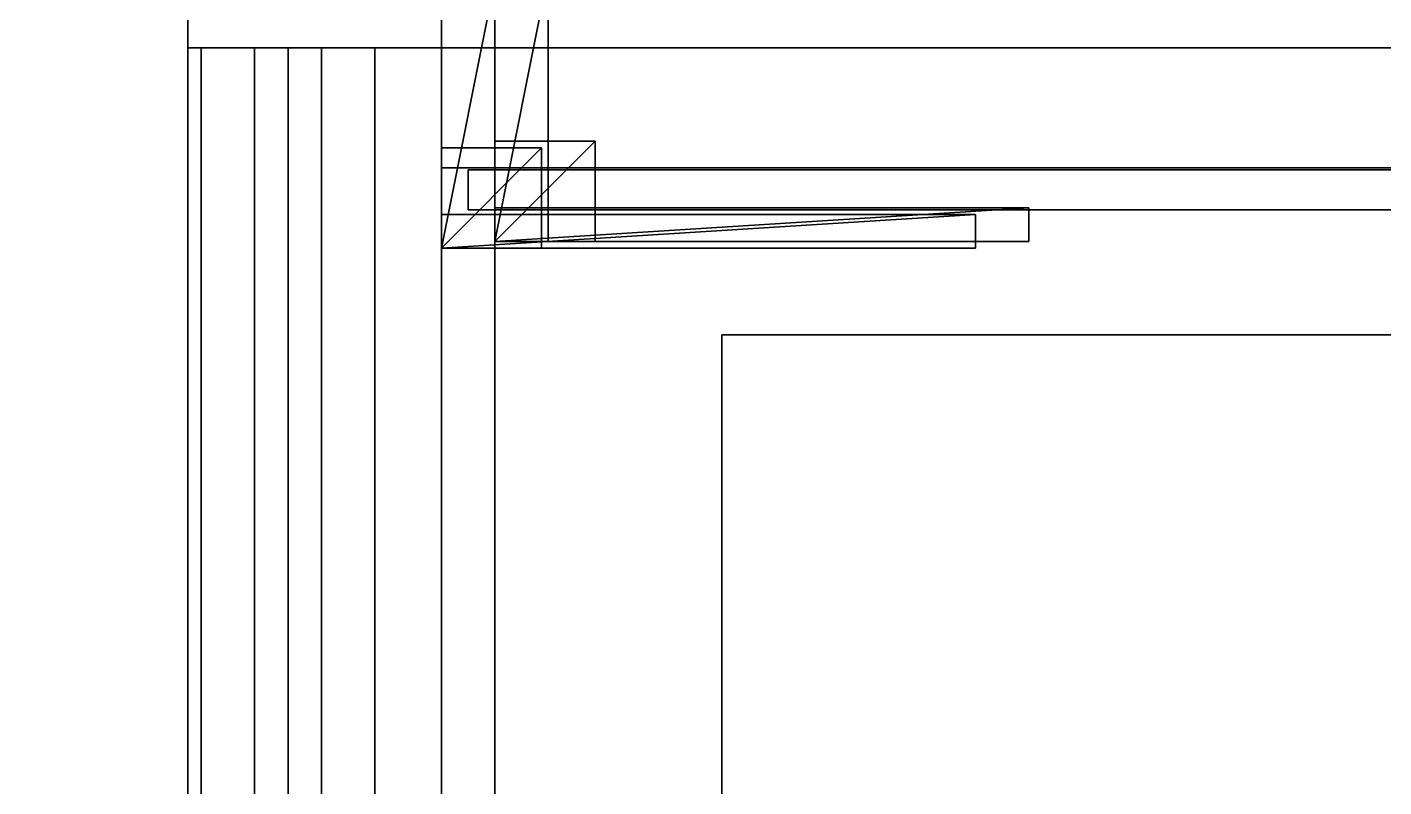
# Model space of a CAD drawing. Extents: x 0 to 6014, y -2453 to 0.
# Drawn here: x 890.9 to 1094.2, y -525.7 to -411.9 of the extents above; entities that cross this region are included whole.
import ezdxf

# ---------------------------------------------------------------- set-up
doc = ezdxf.new("R2010")
doc.units = 0
for name, color, linetype in [('LAYER0', 7, 'CONTINUOUS'), ('LAYER1', 7, 'CONTINUOUS'), ('LAYER179', 254, 'CONTINUOUS'), ('LAYER317', 254, 'CONTINUOUS'), ('LAYER318', 254, 'CONTINUOUS'), ('LAYER320', 2, 'CONTINUOUS'), ('LAYER321', 7, 'CONTINUOUS'), ('LAYER322', 253, 'CONTINUOUS'), ('LAYER323', 253, 'CONTINUOUS'), ('LAYER324', 253, 'CONTINUOUS'), ('LAYER325', 253, 'CONTINUOUS'), ('LAYER326', 253, 'CONTINUOUS'), ('LAYER327', 253, 'CONTINUOUS'), ('LAYER336', 254, 'CONTINUOUS'), ('LAYER337', 254, 'CONTINUOUS'), ('LAYER348', 254, 'CONTINUOUS'), ('LAYER642', 7, 'CONTINUOUS'), ('LAYER643', 2, 'CONTINUOUS'), ('LAYER644', 7, 'CONTINUOUS'), ('LAYER645', 253, 'CONTINUOUS'), ('LAYER646', 253, 'CONTINUOUS'), ('LAYER647', 253, 'CONTINUOUS'), ('LAYER648', 253, 'CONTINUOUS'), ('LAYER649', 253, 'CONTINUOUS'), ('LAYER650', 253, 'CONTINUOUS'), ('LAYER651', 7, 'CONTINUOUS'), ('LAYER653', 7, 'CONTINUOUS'), ('LAYER655', 7, 'CONTINUOUS'), ('LAYER685', 7, 'CONTINUOUS'), ('LAYER694', 7, 'CONTINUOUS')]:
    doc.layers.add(name, color=color, linetype=linetype)

msp = doc.modelspace()

# ---------------------------------------------------------------- linework, layer by layer
at = {"layer": 'LAYER0'}
for points, invisible_edges in [([(1065, -10), (0, -1840), (0, -10), (1065, -10)], 1), ([(0, -1840), (1065, -10), (1065, -265), (0, -1840)], 5), ([(2107, -1840, 5), (0, -10, 5), (0, -1840, 5), (2107, -1840, 5)], 1), ([(0, -10, 5), (2107, -1840, 5), (1065, -265, 5), (0, -10, 5)], 7), ([(0, -1840), (1065, -265), (2107, -1840), (0, -1840)], 3), ([(2107, -1840), (1065, -265), (1510, -265), (2107, -1840)], 5), ([(1065, -265, 5), (2107, -1840, 5), (1510, -265, 5), (1065, -265, 5)], 3)]:
    msp.add_3dface(points, dxfattribs=dict(at, invisible_edges=invisible_edges))
at = {"layer": 'LAYER1'}
for points, invisible_edges in [([(915, -160, 5), (1065, -10, 5), (915, -415, 5), (915, -160, 5)], 3), ([(915, -415, 5), (1065, -10, 5), (1065, -265, 5), (915, -415, 5)], 5), ([(915, -160, 2334), (915, -415, 5), (915, -415, 2334), (915, -160, 2334)], 1), ([(915, -415, 5), (915, -160, 2334), (915, -160, 5), (915, -415, 5)], 1), ([(915, -415, 5), (1065, -265, 5), (1660, -415, 5), (915, -415, 5)], 3), ([(1660, -415, 5), (1065, -265, 5), (1510, -265, 5), (1660, -415, 5)], 5), ([(1660, -415, 2334), (915, -415, 5), (1660, -415, 5), (1660, -415, 2334)], 1), ([(915, -415, 5), (1660, -415, 2334), (915, -415, 2334), (915, -415, 5)], 1)]:
    msp.add_3dface(points, dxfattribs=dict(at, invisible_edges=invisible_edges))
at = {"layer": 'LAYER179', "invisible_edges": 1}
for points in [[(925, -415, 155), (943, -843, 155), (925, -843, 155), (925, -415, 155)], [(943, -843, 155), (925, -415, 155), (943, -415, 155), (943, -843, 155)], [(943, -415, 937), (925, -843, 937), (943, -843, 937), (943, -415, 937)], [(925, -843, 937), (943, -415, 937), (925, -415, 937), (925, -843, 937)], [(925, -415, 155), (943, -415, 937), (943, -415, 155), (925, -415, 155)], [(943, -415, 937), (925, -415, 155), (925, -415, 937), (943, -415, 937)], [(925, -843, 937), (925, -415, 155), (925, -843, 155), (925, -843, 937)], [(925, -415, 155), (925, -843, 937), (925, -415, 937), (925, -415, 155)], [(943, -415, 937), (943, -843, 155), (943, -415, 155), (943, -415, 937)], [(943, -843, 155), (943, -415, 937), (943, -843, 937), (943, -843, 155)]]:
    msp.add_3dface(points, dxfattribs=at)
at = {"layer": 'LAYER317', "invisible_edges": 1}
for points in [[(917, -415, 1487), (935, -635, 1487), (917, -635, 1487), (917, -415, 1487)], [(935, -635, 1487), (917, -415, 1487), (935, -415, 1487), (935, -635, 1487)], [(935, -415, 2334), (917, -635, 2334), (935, -635, 2334), (935, -415, 2334)], [(917, -635, 2334), (935, -415, 2334), (917, -415, 2334), (917, -635, 2334)], [(917, -415, 1487), (935, -415, 2334), (935, -415, 1487), (917, -415, 1487)], [(935, -415, 2334), (917, -415, 1487), (917, -415, 2334), (935, -415, 2334)], [(917, -635, 2334), (917, -415, 1487), (917, -635, 1487), (917, -635, 2334)], [(917, -415, 1487), (917, -635, 2334), (917, -415, 2334), (917, -415, 1487)], [(935, -415, 2334), (935, -635, 1487), (935, -415, 1487), (935, -415, 2334)], [(935, -635, 1487), (935, -415, 2334), (935, -635, 2334), (935, -635, 1487)]]:
    msp.add_3dface(points, dxfattribs=at)
at = {"layer": 'LAYER318', "invisible_edges": 1}
for points in [[(935, -415, 1505), (953, -615, 1505), (935, -615, 1505), (935, -415, 1505)], [(953, -615, 1505), (935, -415, 1505), (953, -415, 1505), (953, -615, 1505)], [(953, -415, 2293), (935, -615, 2293), (953, -615, 2293), (953, -415, 2293)], [(935, -615, 2293), (953, -415, 2293), (935, -415, 2293), (935, -615, 2293)], [(935, -415, 1505), (953, -415, 2293), (953, -415, 1505), (935, -415, 1505)], [(953, -415, 2293), (935, -415, 1505), (935, -415, 2293), (953, -415, 2293)], [(935, -615, 2293), (935, -415, 1505), (935, -615, 1505), (935, -615, 2293)], [(935, -415, 1505), (935, -615, 2293), (935, -415, 2293), (935, -415, 1505)], [(953, -415, 2293), (953, -615, 1505), (953, -415, 1505), (953, -415, 2293)], [(953, -615, 1505), (953, -415, 2293), (953, -615, 2293), (953, -615, 1505)]]:
    msp.add_3dface(points, dxfattribs=at)
at = {"layer": 'LAYER320'}
for points in [[(1033, -445, 2262.5), (1033, -440, 2262.5), (953, -445, 2262.5), (1033, -445, 2262.5)], [(953, -445, 2262.5), (1033, -440, 2262.5), (953, -440, 2262.5), (953, -445, 2262.5)], [(953, -445, 2262.5), (953, -440, 2262.5), (953, -445, 2239.5), (953, -445, 2262.5)], [(953, -445, 2239.5), (953, -440, 2262.5), (953, -440, 2239.5), (953, -445, 2239.5)], [(1033, -445, 2239.5), (953, -445, 2239.5), (1033, -440, 2239.5), (1033, -445, 2239.5)], [(1033, -440, 2239.5), (953, -445, 2239.5), (953, -440, 2239.5), (1033, -440, 2239.5)], [(1033, -440, 2239.5), (953, -440, 2239.5), (1033, -440, 2262.5), (1033, -440, 2239.5)], [(1033, -440, 2262.5), (953, -440, 2239.5), (953, -440, 2262.5), (1033, -440, 2262.5)], [(1033, -445, 2239.5), (1033, -440, 2239.5), (1033, -445, 2262.5), (1033, -445, 2239.5)], [(1033, -445, 2262.5), (1033, -440, 2239.5), (1033, -440, 2262.5), (1033, -445, 2262.5)], [(1033, -445, 2262.5), (953, -445, 2262.5), (1033, -445, 2239.5), (1033, -445, 2262.5)], [(1033, -445, 2239.5), (953, -445, 2262.5), (953, -445, 2239.5), (1033, -445, 2239.5)]]:
    msp.add_3dface(points, dxfattribs=at)
at = {"layer": 'LAYER321', "invisible_edges": 1}
for points in [[(953, -440, 2262.5), (1033, -445, 2262.5), (1033, -440, 2262.5), (953, -440, 2262.5)], [(1033, -445, 2262.5), (953, -440, 2262.5), (953, -445, 2262.5), (1033, -445, 2262.5)], [(953, -445, 2239.5), (1033, -440, 2239.5), (1033, -445, 2239.5), (953, -445, 2239.5)], [(1033, -440, 2239.5), (953, -445, 2239.5), (953, -440, 2239.5), (1033, -440, 2239.5)], [(953, -440, 2262.5), (953, -445, 2239.5), (953, -445, 2262.5), (953, -440, 2262.5)], [(953, -445, 2239.5), (953, -440, 2262.5), (953, -440, 2239.5), (953, -445, 2239.5)], [(1033, -440, 2239.5), (953, -440, 2262.5), (1033, -440, 2262.5), (1033, -440, 2239.5)], [(953, -440, 2262.5), (1033, -440, 2239.5), (953, -440, 2239.5), (953, -440, 2262.5)], [(1033, -440, 2239.5), (1033, -445, 2262.5), (1033, -445, 2239.5), (1033, -440, 2239.5)], [(1033, -445, 2262.5), (1033, -440, 2239.5), (1033, -440, 2262.5), (1033, -445, 2262.5)], [(953, -445, 2239.5), (1033, -445, 2262.5), (953, -445, 2262.5), (953, -445, 2239.5)], [(1033, -445, 2262.5), (953, -445, 2239.5), (1033, -445, 2239.5), (1033, -445, 2262.5)]]:
    msp.add_3dface(points, dxfattribs=at)
at = {"layer": 'LAYER322'}
for points in [[(968, -445, 2262.5), (968, -430, 2262.5), (953, -445, 2262.5), (968, -445, 2262.5)], [(953, -445, 2262.5), (968, -430, 2262.5), (953, -430, 2262.5), (953, -445, 2262.5)], [(953, -445, 2262.5), (953, -430, 2262.5), (953, -445, 2247.5), (953, -445, 2262.5)], [(953, -445, 2247.5), (953, -430, 2262.5), (953, -430, 2247.5), (953, -445, 2247.5)], [(968, -445, 2247.5), (953, -445, 2247.5), (968, -430, 2247.5), (968, -445, 2247.5)], [(968, -430, 2247.5), (953, -445, 2247.5), (953, -430, 2247.5), (968, -430, 2247.5)], [(968, -430, 2247.5), (953, -430, 2247.5), (968, -430, 2262.5), (968, -430, 2247.5)], [(968, -430, 2262.5), (953, -430, 2247.5), (953, -430, 2262.5), (968, -430, 2262.5)], [(968, -445, 2247.5), (968, -430, 2247.5), (968, -445, 2262.5), (968, -445, 2247.5)], [(968, -445, 2262.5), (968, -430, 2247.5), (968, -430, 2262.5), (968, -445, 2262.5)], [(968, -445, 2262.5), (953, -445, 2262.5), (968, -445, 2247.5), (968, -445, 2262.5)], [(968, -445, 2247.5), (953, -445, 2262.5), (953, -445, 2247.5), (968, -445, 2247.5)]]:
    msp.add_3dface(points, dxfattribs=at)
at = {"layer": 'LAYER323'}
for points in [[(968, -445, 2262.5), (968, -430, 2262.5), (953, -445, 2262.5), (968, -445, 2262.5)], [(953, -445, 2262.5), (968, -430, 2262.5), (953, -430, 2262.5), (953, -445, 2262.5)], [(953, -445, 2262.5), (953, -430, 2262.5), (953, -445, 2247.5), (953, -445, 2262.5)], [(953, -445, 2247.5), (953, -430, 2262.5), (953, -430, 2247.5), (953, -445, 2247.5)], [(968, -445, 2247.5), (953, -445, 2247.5), (968, -430, 2247.5), (968, -445, 2247.5)], [(968, -430, 2247.5), (953, -445, 2247.5), (953, -430, 2247.5), (968, -430, 2247.5)], [(968, -430, 2247.5), (953, -430, 2247.5), (968, -430, 2262.5), (968, -430, 2247.5)], [(968, -430, 2262.5), (953, -430, 2247.5), (953, -430, 2262.5), (968, -430, 2262.5)], [(968, -445, 2247.5), (968, -430, 2247.5), (968, -445, 2262.5), (968, -445, 2247.5)], [(968, -445, 2262.5), (968, -430, 2247.5), (968, -430, 2262.5), (968, -445, 2262.5)], [(968, -445, 2262.5), (953, -445, 2262.5), (968, -445, 2247.5), (968, -445, 2262.5)], [(968, -445, 2247.5), (953, -445, 2262.5), (953, -445, 2247.5), (968, -445, 2247.5)]]:
    msp.add_3dface(points, dxfattribs=at)
at = {"layer": 'LAYER324'}
for points in [[(968, -445, 2262.5), (968, -430, 2262.5), (953, -445, 2262.5), (968, -445, 2262.5)], [(953, -445, 2262.5), (968, -430, 2262.5), (953, -430, 2262.5), (953, -445, 2262.5)], [(953, -445, 2262.5), (953, -430, 2262.5), (953, -445, 2247.5), (953, -445, 2262.5)], [(953, -445, 2247.5), (953, -430, 2262.5), (953, -430, 2247.5), (953, -445, 2247.5)], [(968, -445, 2247.5), (953, -445, 2247.5), (968, -430, 2247.5), (968, -445, 2247.5)], [(968, -430, 2247.5), (953, -445, 2247.5), (953, -430, 2247.5), (968, -430, 2247.5)], [(968, -430, 2247.5), (953, -430, 2247.5), (968, -430, 2262.5), (968, -430, 2247.5)], [(968, -430, 2262.5), (953, -430, 2247.5), (953, -430, 2262.5), (968, -430, 2262.5)], [(968, -445, 2247.5), (968, -430, 2247.5), (968, -445, 2262.5), (968, -445, 2247.5)], [(968, -445, 2262.5), (968, -430, 2247.5), (968, -430, 2262.5), (968, -445, 2262.5)], [(968, -445, 2262.5), (953, -445, 2262.5), (968, -445, 2247.5), (968, -445, 2262.5)], [(968, -445, 2247.5), (953, -445, 2262.5), (953, -445, 2247.5), (968, -445, 2247.5)]]:
    msp.add_3dface(points, dxfattribs=at)
at = {"layer": 'LAYER325'}
for points in [[(968, -445, 2262.5), (968, -430, 2262.5), (953, -445, 2262.5), (968, -445, 2262.5)], [(953, -445, 2262.5), (968, -430, 2262.5), (953, -430, 2262.5), (953, -445, 2262.5)], [(953, -445, 2262.5), (953, -430, 2262.5), (953, -445, 2247.5), (953, -445, 2262.5)], [(953, -445, 2247.5), (953, -430, 2262.5), (953, -430, 2247.5), (953, -445, 2247.5)], [(968, -445, 2247.5), (953, -445, 2247.5), (968, -430, 2247.5), (968, -445, 2247.5)], [(968, -430, 2247.5), (953, -445, 2247.5), (953, -430, 2247.5), (968, -430, 2247.5)], [(968, -430, 2247.5), (953, -430, 2247.5), (968, -430, 2262.5), (968, -430, 2247.5)], [(968, -430, 2262.5), (953, -430, 2247.5), (953, -430, 2262.5), (968, -430, 2262.5)], [(968, -445, 2247.5), (968, -430, 2247.5), (968, -445, 2262.5), (968, -445, 2247.5)], [(968, -445, 2262.5), (968, -430, 2247.5), (968, -430, 2262.5), (968, -445, 2262.5)], [(968, -445, 2262.5), (953, -445, 2262.5), (968, -445, 2247.5), (968, -445, 2262.5)], [(968, -445, 2247.5), (953, -445, 2262.5), (953, -445, 2247.5), (968, -445, 2247.5)]]:
    msp.add_3dface(points, dxfattribs=at)
at = {"layer": 'LAYER326'}
for points in [[(961, -445, 2262.5), (961, -405, 2262.5), (953, -445, 2262.5), (961, -445, 2262.5)], [(953, -445, 2262.5), (961, -405, 2262.5), (953, -405, 2262.5), (953, -445, 2262.5)], [(953, -445, 2262.5), (953, -405, 2262.5), (953, -445, 2254.5), (953, -445, 2262.5)], [(953, -445, 2254.5), (953, -405, 2262.5), (953, -405, 2254.5), (953, -445, 2254.5)], [(961, -445, 2254.5), (953, -445, 2254.5), (961, -405, 2254.5), (961, -445, 2254.5)], [(961, -405, 2254.5), (953, -445, 2254.5), (953, -405, 2254.5), (961, -405, 2254.5)], [(961, -445, 2254.5), (961, -405, 2254.5), (961, -445, 2262.5), (961, -445, 2254.5)], [(961, -445, 2262.5), (961, -405, 2254.5), (961, -405, 2262.5), (961, -445, 2262.5)], [(961, -445, 2262.5), (953, -445, 2262.5), (961, -445, 2254.5), (961, -445, 2262.5)], [(961, -445, 2254.5), (953, -445, 2262.5), (953, -445, 2254.5), (961, -445, 2254.5)]]:
    msp.add_3dface(points, dxfattribs=at)
at = {"layer": 'LAYER327'}
for points in [[(1033, -445, 2262.5), (1033, -440, 2262.5), (953, -445, 2262.5), (1033, -445, 2262.5)], [(953, -445, 2262.5), (1033, -440, 2262.5), (953, -440, 2262.5), (953, -445, 2262.5)], [(953, -445, 2262.5), (953, -440, 2262.5), (953, -445, 2246.5), (953, -445, 2262.5)], [(953, -445, 2246.5), (953, -440, 2262.5), (953, -440, 2246.5), (953, -445, 2246.5)], [(1033, -445, 2246.5), (953, -445, 2246.5), (1033, -440, 2246.5), (1033, -445, 2246.5)], [(1033, -440, 2246.5), (953, -445, 2246.5), (953, -440, 2246.5), (1033, -440, 2246.5)], [(1033, -440, 2246.5), (953, -440, 2246.5), (1033, -440, 2262.5), (1033, -440, 2246.5)], [(1033, -440, 2262.5), (953, -440, 2246.5), (953, -440, 2262.5), (1033, -440, 2262.5)], [(1033, -445, 2246.5), (1033, -440, 2246.5), (1033, -445, 2262.5), (1033, -445, 2246.5)], [(1033, -445, 2262.5), (1033, -440, 2246.5), (1033, -440, 2262.5), (1033, -445, 2262.5)], [(1033, -445, 2262.5), (953, -445, 2262.5), (1033, -445, 2246.5), (1033, -445, 2262.5)], [(1033, -445, 2246.5), (953, -445, 2262.5), (953, -445, 2246.5), (1033, -445, 2246.5)]]:
    msp.add_3dface(points, dxfattribs=at)
at = {"layer": 'LAYER336', "invisible_edges": 1}
for points in [[(1642, -415, 1506), (953, -615, 1506), (953, -415, 1506), (1642, -415, 1506)], [(953, -615, 1506), (1642, -415, 1506), (1642, -615, 1506), (953, -615, 1506)], [(953, -415, 1524), (953, -615, 1506), (953, -615, 1524), (953, -415, 1524)], [(953, -615, 1506), (953, -415, 1524), (953, -415, 1506), (953, -615, 1506)], [(953, -415, 1524), (1642, -415, 1506), (953, -415, 1506), (953, -415, 1524)], [(1642, -415, 1506), (953, -415, 1524), (1642, -415, 1524), (1642, -415, 1506)], [(1642, -615, 1524), (953, -415, 1524), (953, -615, 1524), (1642, -615, 1524)], [(953, -415, 1524), (1642, -615, 1524), (1642, -415, 1524), (953, -415, 1524)]]:
    msp.add_3dface(points, dxfattribs=at)
at = {"layer": 'LAYER337', "invisible_edges": 1}
for points in [[(953, -415, 2292), (1642, -615, 2292), (1642, -415, 2292), (953, -415, 2292)], [(1642, -615, 2292), (953, -415, 2292), (953, -615, 2292), (1642, -615, 2292)], [(953, -415, 2292), (953, -615, 2274), (953, -615, 2292), (953, -415, 2292)], [(953, -615, 2274), (953, -415, 2292), (953, -415, 2274), (953, -615, 2274)], [(1642, -415, 2274), (953, -415, 2292), (1642, -415, 2292), (1642, -415, 2274)], [(953, -415, 2292), (1642, -415, 2274), (953, -415, 2274), (953, -415, 2292)], [(953, -615, 2274), (1642, -415, 2274), (1642, -615, 2274), (953, -615, 2274)], [(1642, -415, 2274), (953, -615, 2274), (953, -415, 2274), (1642, -415, 2274)]]:
    msp.add_3dface(points, dxfattribs=at)
at = {"layer": 'LAYER348', "invisible_edges": 1}
for points in [[(1642, -415, 2274), (953, -415, 2154), (953, -415, 2274), (1642, -415, 2274)], [(953, -415, 2154), (1642, -415, 2274), (1642, -415, 2154), (953, -415, 2154)], [(953, -433, 2274), (953, -415, 2154), (953, -433, 2154), (953, -433, 2274)], [(953, -415, 2154), (953, -433, 2274), (953, -415, 2274), (953, -415, 2154)], [(1642, -433, 2154), (953, -415, 2154), (1642, -415, 2154), (1642, -433, 2154)], [(953, -415, 2154), (1642, -433, 2154), (953, -433, 2154), (953, -415, 2154)], [(953, -433, 2274), (1642, -415, 2274), (953, -415, 2274), (953, -433, 2274)], [(1642, -415, 2274), (953, -433, 2274), (1642, -433, 2274), (1642, -415, 2274)], [(1642, -433, 2154), (953, -433, 2274), (953, -433, 2154), (1642, -433, 2154)], [(953, -433, 2274), (1642, -433, 2154), (1642, -433, 2274), (953, -433, 2274)]]:
    msp.add_3dface(points, dxfattribs=at)
at = {"layer": 'LAYER642', "invisible_edges": 1}
for points in [[(1642, -415, 156), (961, -823, 156), (961, -415, 156), (1642, -415, 156)], [(961, -823, 156), (1642, -415, 156), (1642, -823, 156), (961, -823, 156)], [(961, -415, 174), (961, -823, 156), (961, -823, 174), (961, -415, 174)], [(961, -823, 156), (961, -415, 174), (961, -415, 156), (961, -823, 156)], [(961, -415, 174), (1642, -415, 156), (961, -415, 156), (961, -415, 174)], [(1642, -415, 156), (961, -415, 174), (1642, -415, 174), (1642, -415, 156)], [(1642, -823, 174), (961, -415, 174), (961, -823, 174), (1642, -823, 174)], [(961, -415, 174), (1642, -823, 174), (1642, -415, 174), (961, -415, 174)]]:
    msp.add_3dface(points, dxfattribs=at)
at = {"layer": 'LAYER643'}
for points in [[(1041, -444, 871.0001), (1041, -439, 871.0001), (961, -444, 871.0001), (1041, -444, 871.0001)], [(961, -444, 871.0001), (1041, -439, 871.0001), (961, -439, 871.0001), (961, -444, 871.0001)], [(961, -444, 871.0001), (961, -439, 871.0001), (961, -444, 848.0001), (961, -444, 871.0001)], [(961, -444, 848.0001), (961, -439, 871.0001), (961, -439, 848.0001), (961, -444, 848.0001)], [(1041, -444, 848.0001), (961, -444, 848.0001), (1041, -439, 848.0001), (1041, -444, 848.0001)], [(1041, -439, 848.0001), (961, -444, 848.0001), (961, -439, 848.0001), (1041, -439, 848.0001)], [(1041, -439, 848.0001), (961, -439, 848.0001), (1041, -439, 871.0001), (1041, -439, 848.0001)], [(1041, -439, 871.0001), (961, -439, 848.0001), (961, -439, 871.0001), (1041, -439, 871.0001)], [(1041, -444, 848.0001), (1041, -439, 848.0001), (1041, -444, 871.0001), (1041, -444, 848.0001)], [(1041, -444, 871.0001), (1041, -439, 848.0001), (1041, -439, 871.0001), (1041, -444, 871.0001)], [(1041, -444, 871.0001), (961, -444, 871.0001), (1041, -444, 848.0001), (1041, -444, 871.0001)], [(1041, -444, 848.0001), (961, -444, 871.0001), (961, -444, 848.0001), (1041, -444, 848.0001)]]:
    msp.add_3dface(points, dxfattribs=at)
at = {"layer": 'LAYER644', "invisible_edges": 1}
for points in [[(961, -439, 871.0001), (1041, -444, 871.0001), (1041, -439, 871.0001), (961, -439, 871.0001)], [(1041, -444, 871.0001), (961, -439, 871.0001), (961, -444, 871.0001), (1041, -444, 871.0001)], [(961, -444, 848.0001), (1041, -439, 848.0001), (1041, -444, 848.0001), (961, -444, 848.0001)], [(1041, -439, 848.0001), (961, -444, 848.0001), (961, -439, 848.0001), (1041, -439, 848.0001)], [(961, -439, 871.0001), (961, -444, 848.0001), (961, -444, 871.0001), (961, -439, 871.0001)], [(961, -444, 848.0001), (961, -439, 871.0001), (961, -439, 848.0001), (961, -444, 848.0001)], [(1041, -439, 848.0001), (961, -439, 871.0001), (1041, -439, 871.0001), (1041, -439, 848.0001)], [(961, -439, 871.0001), (1041, -439, 848.0001), (961, -439, 848.0001), (961, -439, 871.0001)], [(1041, -439, 848.0001), (1041, -444, 871.0001), (1041, -444, 848.0001), (1041, -439, 848.0001)], [(1041, -444, 871.0001), (1041, -439, 848.0001), (1041, -439, 871.0001), (1041, -444, 871.0001)], [(961, -444, 848.0001), (1041, -444, 871.0001), (961, -444, 871.0001), (961, -444, 848.0001)], [(1041, -444, 871.0001), (961, -444, 848.0001), (1041, -444, 848.0001), (1041, -444, 871.0001)]]:
    msp.add_3dface(points, dxfattribs=at)
at = {"layer": 'LAYER645'}
for points in [[(976, -444, 871), (976, -429, 871), (961, -444, 871), (976, -444, 871)], [(961, -444, 871), (976, -429, 871), (961, -429, 871), (961, -444, 871)], [(961, -444, 871), (961, -429, 871), (961, -444, 856), (961, -444, 871)], [(961, -444, 856), (961, -429, 871), (961, -429, 856), (961, -444, 856)], [(976, -444, 856), (961, -444, 856), (976, -429, 856), (976, -444, 856)], [(976, -429, 856), (961, -444, 856), (961, -429, 856), (976, -429, 856)], [(976, -429, 856), (961, -429, 856), (976, -429, 871), (976, -429, 856)], [(976, -429, 871), (961, -429, 856), (961, -429, 871), (976, -429, 871)], [(976, -444, 856), (976, -429, 856), (976, -444, 871), (976, -444, 856)], [(976, -444, 871), (976, -429, 856), (976, -429, 871), (976, -444, 871)], [(976, -444, 871), (961, -444, 871), (976, -444, 856), (976, -444, 871)], [(976, -444, 856), (961, -444, 871), (961, -444, 856), (976, -444, 856)]]:
    msp.add_3dface(points, dxfattribs=at)
at = {"layer": 'LAYER646'}
for points in [[(976, -444, 871), (976, -429, 871), (961, -444, 871), (976, -444, 871)], [(961, -444, 871), (976, -429, 871), (961, -429, 871), (961, -444, 871)], [(961, -444, 871), (961, -429, 871), (961, -444, 856), (961, -444, 871)], [(961, -444, 856), (961, -429, 871), (961, -429, 856), (961, -444, 856)], [(976, -444, 856), (961, -444, 856), (976, -429, 856), (976, -444, 856)], [(976, -429, 856), (961, -444, 856), (961, -429, 856), (976, -429, 856)], [(976, -429, 856), (961, -429, 856), (976, -429, 871), (976, -429, 856)], [(976, -429, 871), (961, -429, 856), (961, -429, 871), (976, -429, 871)], [(976, -444, 856), (976, -429, 856), (976, -444, 871), (976, -444, 856)], [(976, -444, 871), (976, -429, 856), (976, -429, 871), (976, -444, 871)], [(976, -444, 871), (961, -444, 871), (976, -444, 856), (976, -444, 871)], [(976, -444, 856), (961, -444, 871), (961, -444, 856), (976, -444, 856)]]:
    msp.add_3dface(points, dxfattribs=at)
at = {"layer": 'LAYER647'}
for points in [[(976, -444, 871), (976, -429, 871), (961, -444, 871), (976, -444, 871)], [(961, -444, 871), (976, -429, 871), (961, -429, 871), (961, -444, 871)], [(961, -444, 871), (961, -429, 871), (961, -444, 856), (961, -444, 871)], [(961, -444, 856), (961, -429, 871), (961, -429, 856), (961, -444, 856)], [(976, -444, 856), (961, -444, 856), (976, -429, 856), (976, -444, 856)], [(976, -429, 856), (961, -444, 856), (961, -429, 856), (976, -429, 856)], [(976, -429, 856), (961, -429, 856), (976, -429, 871), (976, -429, 856)], [(976, -429, 871), (961, -429, 856), (961, -429, 871), (976, -429, 871)], [(976, -444, 856), (976, -429, 856), (976, -444, 871), (976, -444, 856)], [(976, -444, 871), (976, -429, 856), (976, -429, 871), (976, -444, 871)], [(976, -444, 871), (961, -444, 871), (976, -444, 856), (976, -444, 871)], [(976, -444, 856), (961, -444, 871), (961, -444, 856), (976, -444, 856)]]:
    msp.add_3dface(points, dxfattribs=at)
at = {"layer": 'LAYER648'}
for points in [[(976, -444, 871), (976, -429, 871), (961, -444, 871), (976, -444, 871)], [(961, -444, 871), (976, -429, 871), (961, -429, 871), (961, -444, 871)], [(961, -444, 871), (961, -429, 871), (961, -444, 856), (961, -444, 871)], [(961, -444, 856), (961, -429, 871), (961, -429, 856), (961, -444, 856)], [(976, -444, 856), (961, -444, 856), (976, -429, 856), (976, -444, 856)], [(976, -429, 856), (961, -444, 856), (961, -429, 856), (976, -429, 856)], [(976, -429, 856), (961, -429, 856), (976, -429, 871), (976, -429, 856)], [(976, -429, 871), (961, -429, 856), (961, -429, 871), (976, -429, 871)], [(976, -444, 856), (976, -429, 856), (976, -444, 871), (976, -444, 856)], [(976, -444, 871), (976, -429, 856), (976, -429, 871), (976, -444, 871)], [(976, -444, 871), (961, -444, 871), (976, -444, 856), (976, -444, 871)], [(976, -444, 856), (961, -444, 871), (961, -444, 856), (976, -444, 856)]]:
    msp.add_3dface(points, dxfattribs=at)
at = {"layer": 'LAYER649'}
for points in [[(969, -444, 871), (969, -404, 871), (961, -444, 871), (969, -444, 871)], [(961, -444, 871), (969, -404, 871), (961, -404, 871), (961, -444, 871)], [(961, -444, 871), (961, -404, 871), (961, -444, 863), (961, -444, 871)], [(961, -444, 863), (961, -404, 871), (961, -404, 863), (961, -444, 863)], [(969, -444, 863), (961, -444, 863), (969, -404, 863), (969, -444, 863)], [(969, -404, 863), (961, -444, 863), (961, -404, 863), (969, -404, 863)], [(969, -444, 863), (969, -404, 863), (969, -444, 871), (969, -444, 863)], [(969, -444, 871), (969, -404, 863), (969, -404, 871), (969, -444, 871)], [(969, -444, 871), (961, -444, 871), (969, -444, 863), (969, -444, 871)], [(969, -444, 863), (961, -444, 871), (961, -444, 863), (969, -444, 863)]]:
    msp.add_3dface(points, dxfattribs=at)
at = {"layer": 'LAYER650'}
for points in [[(1041, -444, 871), (1041, -439, 871), (961, -444, 871), (1041, -444, 871)], [(961, -444, 871), (1041, -439, 871), (961, -439, 871), (961, -444, 871)], [(961, -444, 871), (961, -439, 871), (961, -444, 855), (961, -444, 871)], [(961, -444, 855), (961, -439, 871), (961, -439, 855), (961, -444, 855)], [(1041, -444, 855), (961, -444, 855), (1041, -439, 855), (1041, -444, 855)], [(1041, -439, 855), (961, -444, 855), (961, -439, 855), (1041, -439, 855)], [(1041, -439, 855), (961, -439, 855), (1041, -439, 871), (1041, -439, 855)], [(1041, -439, 871), (961, -439, 855), (961, -439, 871), (1041, -439, 871)], [(1041, -444, 855), (1041, -439, 855), (1041, -444, 871), (1041, -444, 855)], [(1041, -444, 871), (1041, -439, 855), (1041, -439, 871), (1041, -444, 871)], [(1041, -444, 871), (961, -444, 871), (1041, -444, 855), (1041, -444, 871)], [(1041, -444, 855), (961, -444, 871), (961, -444, 855), (1041, -444, 855)]]:
    msp.add_3dface(points, dxfattribs=at)
at = {"layer": 'LAYER651', "invisible_edges": 1}
for points in [[(943, -415, 155), (961, -823, 155), (943, -823, 155), (943, -415, 155)], [(961, -823, 155), (943, -415, 155), (961, -415, 155), (961, -823, 155)], [(961, -415, 912), (943, -823, 912), (961, -823, 912), (961, -415, 912)], [(943, -823, 912), (961, -415, 912), (943, -415, 912), (943, -823, 912)], [(943, -415, 155), (961, -415, 912), (961, -415, 155), (943, -415, 155)], [(961, -415, 912), (943, -415, 155), (943, -415, 912), (961, -415, 912)], [(943, -823, 912), (943, -415, 155), (943, -823, 155), (943, -823, 912)], [(943, -415, 155), (943, -823, 912), (943, -415, 912), (943, -415, 155)], [(961, -415, 912), (961, -823, 155), (961, -415, 155), (961, -415, 912)], [(961, -823, 155), (961, -415, 912), (961, -823, 912), (961, -823, 155)]]:
    msp.add_3dface(points, dxfattribs=at)
at = {"layer": 'LAYER653', "invisible_edges": 1}
for points in [[(957, -433.3, 170), (1646, -433.3, 911.5), (1646, -433.3, 170), (957, -433.3, 170)], [(1646, -433.3, 911.5), (957, -433.3, 170), (957, -433.3, 911.5), (1646, -433.3, 911.5)], [(957, -439.3, 911.5), (1646, -433.3, 911.5), (957, -433.3, 911.5), (957, -439.3, 911.5)], [(1646, -433.3, 911.5), (957, -439.3, 911.5), (1646, -439.3, 911.5), (1646, -433.3, 911.5)], [(957, -433.3, 170), (957, -439.3, 911.5), (957, -433.3, 911.5), (957, -433.3, 170)], [(957, -439.3, 911.5), (957, -433.3, 170), (957, -439.3, 170), (957, -439.3, 911.5)], [(1646, -439.3, 170), (957, -433.3, 170), (1646, -433.3, 170), (1646, -439.3, 170)], [(957, -433.3, 170), (1646, -439.3, 170), (957, -439.3, 170), (957, -433.3, 170)], [(957, -439.3, 911.5), (1646, -439.3, 170), (1646, -439.3, 911.5), (957, -439.3, 911.5)], [(1646, -439.3, 170), (957, -439.3, 911.5), (957, -439.3, 170), (1646, -439.3, 170)]]:
    msp.add_3dface(points, dxfattribs=at)
at = {"layer": 'LAYER655', "invisible_edges": 1}
for points in [[(961, -415, 791.5), (1642, -415, 911.5), (1642, -415, 791.5), (961, -415, 791.5)], [(1642, -415, 911.5), (961, -415, 791.5), (961, -415, 911.5), (1642, -415, 911.5)], [(961, -433, 911.5), (1642, -415, 911.5), (961, -415, 911.5), (961, -433, 911.5)], [(1642, -415, 911.5), (961, -433, 911.5), (1642, -433, 911.5), (1642, -415, 911.5)], [(961, -415, 791.5), (961, -433, 911.5), (961, -415, 911.5), (961, -415, 791.5)], [(961, -433, 911.5), (961, -415, 791.5), (961, -433, 791.5), (961, -433, 911.5)], [(1642, -433, 791.5), (961, -415, 791.5), (1642, -415, 791.5), (1642, -433, 791.5)], [(961, -415, 791.5), (1642, -433, 791.5), (961, -433, 791.5), (961, -415, 791.5)], [(961, -433, 911.5), (1642, -433, 791.5), (1642, -433, 911.5), (961, -433, 911.5)], [(1642, -433, 791.5), (961, -433, 911.5), (961, -433, 791.5), (1642, -433, 791.5)]]:
    msp.add_3dface(points, dxfattribs=at)
at = {"layer": 'LAYER685'}
for points, invisible_edges in [([(995, -458, 937), (915, -415, 937), (1660, -415, 937), (995, -458, 937)], 5), ([(915, -415, 937), (995, -458, 937), (915, -853, 937), (915, -415, 937)], 3), ([(915, -415, 957), (915, -853, 937), (915, -853, 957), (915, -415, 957)], 1), ([(915, -853, 937), (915, -415, 957), (915, -415, 937), (915, -853, 937)], 1), ([(915, -415, 957), (1660, -415, 937), (915, -415, 937), (915, -415, 957)], 1), ([(1660, -415, 937), (915, -415, 957), (1660, -415, 957), (1660, -415, 937)], 1), ([(995, -458, 957), (915, -415, 957), (995, -798, 957), (995, -458, 957)], 3), ([(915, -415, 957), (995, -458, 957), (1660, -415, 957), (915, -415, 957)], 3), ([(915, -853, 957), (995, -798, 957), (915, -415, 957), (915, -853, 957)], 3), ([(995, -458, 937), (1660, -415, 937), (1495, -458, 937), (995, -458, 937)], 3), ([(1660, -415, 957), (995, -458, 957), (1495, -458, 957), (1660, -415, 957)], 5), ([(995, -798, 937), (915, -853, 937), (995, -458, 937), (995, -798, 937)], 3)]:
    msp.add_3dface(points, dxfattribs=dict(at, invisible_edges=invisible_edges))
at = {"layer": 'LAYER694', "invisible_edges": 1}
for points in [[(1293, -415, 5), (930, -760, 5), (930, -415, 5), (1293, -415, 5)], [(930, -760, 5), (1293, -415, 5), (1293, -760, 5), (930, -760, 5)], [(930, -415, 155), (930, -760, 5), (930, -760, 155), (930, -415, 155)], [(930, -760, 5), (930, -415, 155), (930, -415, 5), (930, -760, 5)], [(930, -415, 155), (1293, -415, 5), (930, -415, 5), (930, -415, 155)], [(1293, -415, 5), (930, -415, 155), (1293, -415, 155), (1293, -415, 5)], [(1293, -760, 155), (930, -415, 155), (930, -760, 155), (1293, -760, 155)], [(930, -415, 155), (1293, -760, 155), (1293, -415, 155), (930, -415, 155)]]:
    msp.add_3dface(points, dxfattribs=at)

# ---------------------------------------------------------------- meshes
at = {"layer": 'LAYER1'}
mesh = msp.add_polymesh((11, 2), dxfattribs=at)
for k, corner in enumerate([(2257, -1690, 2334), (2257, -2453, 2334), (150, -1690, 2334), (2257, -1690, 2334), (150, -160, 2334), (150, -1690, 2334), (915, -160, 2334), (150, -160, 2334), (915, -415, 2334), (915, -160, 2334), (1660, -415, 2334), (915, -415, 2334), (1660, -150, 2334), (1660, -415, 2334), (4435, -150, 2334), (1660, -150, 2334), (4435, -790, 2334), (4435, -150, 2334), (6013.688, -790, 2334), (4435, -790, 2334), (6013.688, -640, 2334), (4585, -640, 2334)]):
    mesh.set_mesh_vertex(divmod(k, 2), corner)

doc.saveas('drawing.dxf')
